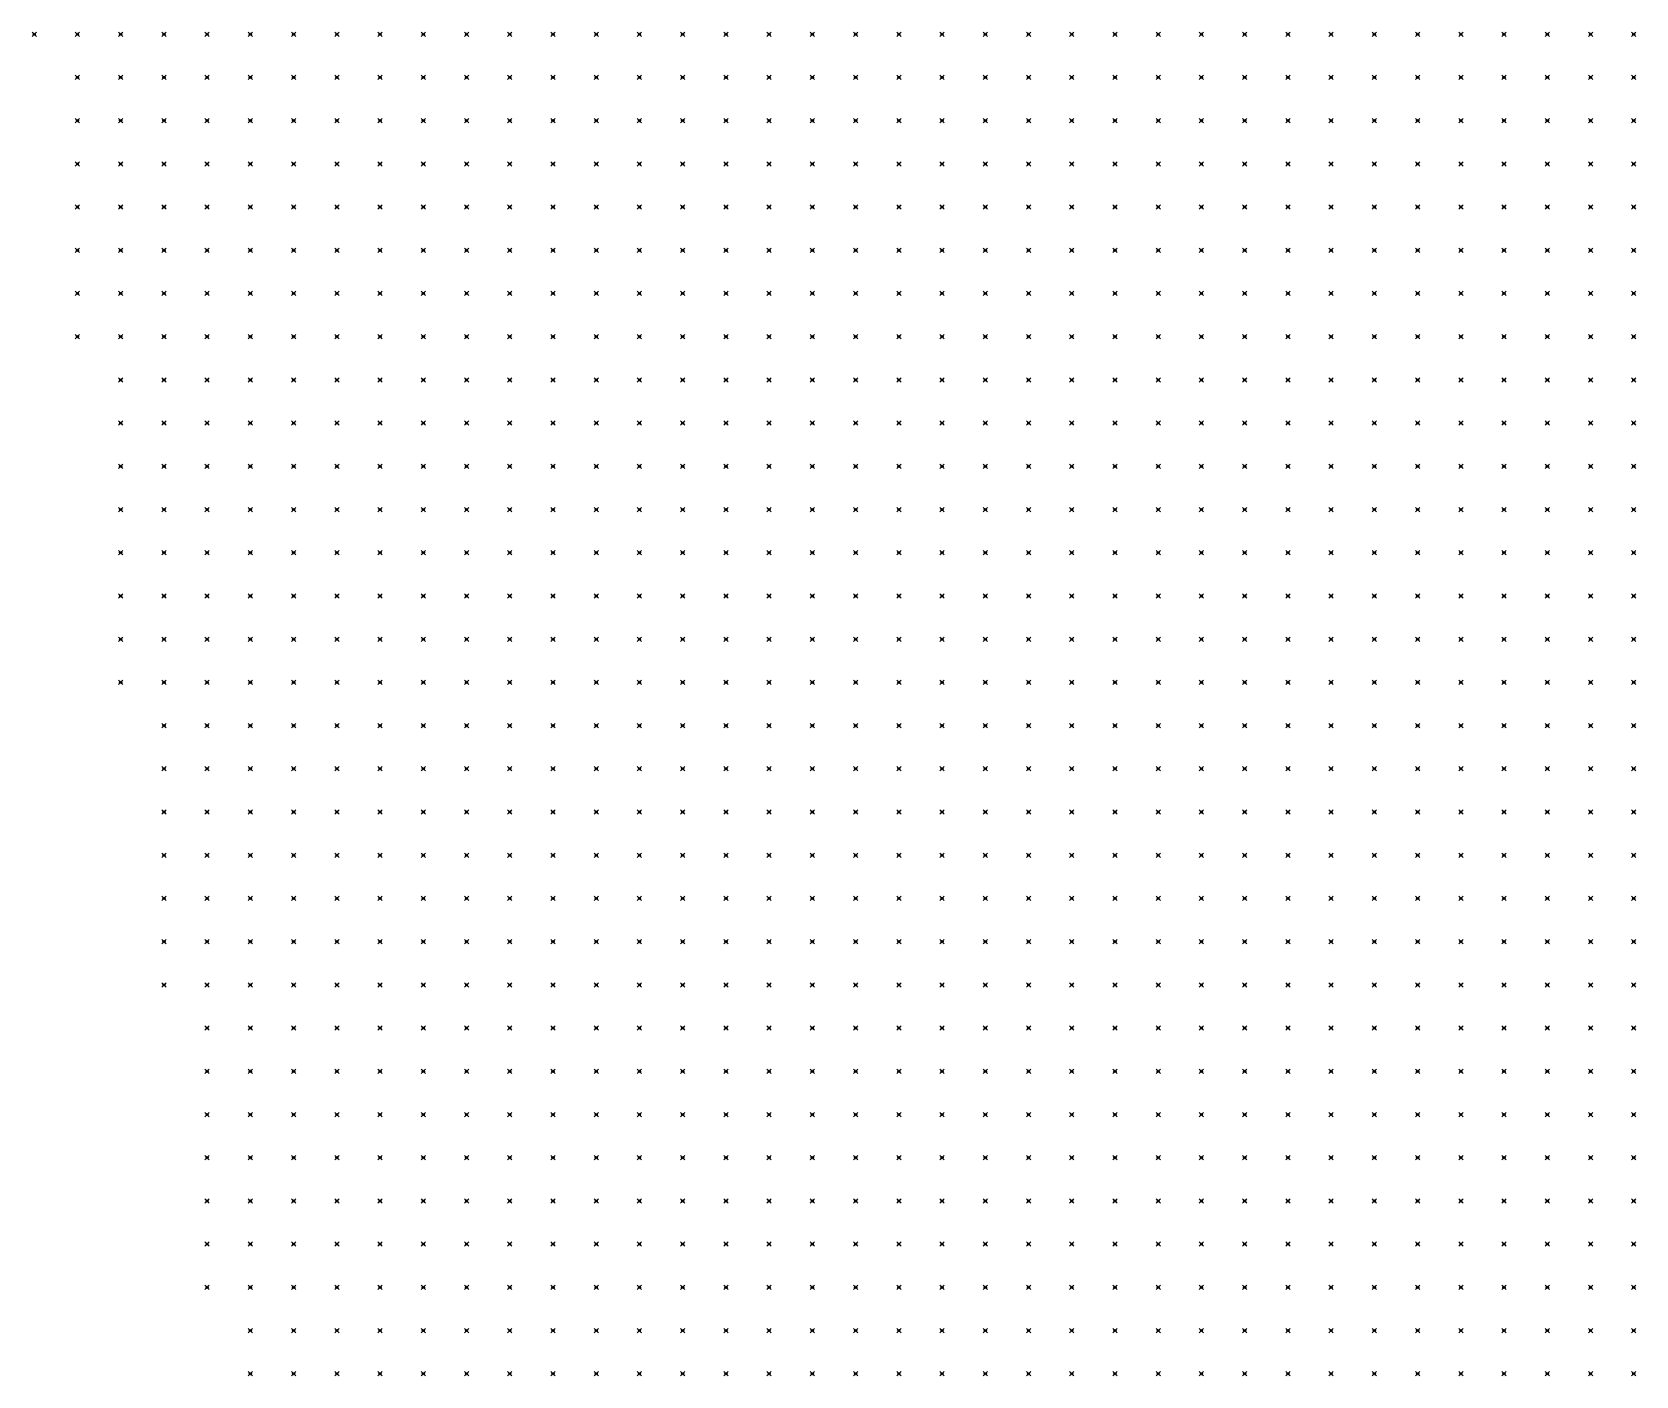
# Model space of a CAD drawing. Header units: metres. Extents: x 441556 to 446409, y 432338 to 461058.
# Drawn here: x 443820.1 to 443931.3, y 445469.2 to 445562.5 of the extents above; entities that cross this region are included whole.
import ezdxf

# ---------------------------------------------------------------- set-up
doc = ezdxf.new("R2010")
doc.units = ezdxf.units.M
doc.header["$MEASUREMENT"] = 0
doc.header["$PDMODE"] = 35
doc.header["$PDSIZE"] = 0.15
doc.layers.add('DTM-NOK-RevN_POINTS', color=91, linetype='Continuous')

msp = doc.modelspace()

# ---------------------------------------------------------------- linework, layer by layer
at = {"layer": 'DTM-NOK-RevN_POINTS'}
for p in [(443820.218, 445562.323, 505.049), (443823.217, 445562.323, 504.248), (443826.217, 445562.323, 503.159), (443829.216, 445562.323, 501.841), (443832.215, 445562.323, 500.289), (443835.215, 445562.323, 499.521), (443838.214, 445562.323, 497.978), (443841.213, 445562.323, 496.293), (443844.213, 445562.323, 494.405), (443847.212, 445562.323, 491.894), (443850.212, 445562.323, 489.197), (443853.211, 445562.323, 486.578), (443856.21, 445562.323, 483.896), (443859.21, 445562.323, 481.423), (443862.209, 445562.323, 479.233), (443865.208, 445562.323, 477.812), (443868.208, 445562.323, 476.395), (443871.207, 445562.323, 474.885), (443874.206, 445562.323, 473.385), (443877.206, 445562.323, 471.064), (443880.205, 445562.323, 469.723), (443883.205, 445562.323, 468.701), (443886.204, 445562.323, 467.24), (443889.203, 445562.323, 465.481), (443892.203, 445562.323, 463.914), (443895.202, 445562.323, 462.827), (443898.201, 445562.323, 461.367), (443901.201, 445562.323, 460.039), (443904.2, 445562.323, 458.443), (443907.199, 445562.323, 456.649), (443910.199, 445562.323, 454.726), (443913.198, 445562.323, 453.531), (443916.197, 445562.323, 452.252), (443919.197, 445562.323, 450.362), (443922.196, 445562.323, 448.241), (443925.196, 445562.323, 445.53), (443928.195, 445562.323, 442.756), (443931.194, 445562.323, 439.288), (443823.217, 445559.324, 503.691), (443826.217, 445559.324, 502.61), (443829.216, 445559.324, 501.432), (443832.215, 445559.324, 500.143), (443835.215, 445559.324, 499.237), (443838.214, 445559.324, 497.721), (443841.213, 445559.324, 496.068), (443844.213, 445559.324, 494.231), (443847.212, 445559.324, 491.977), (443850.212, 445559.324, 489.336), (443853.211, 445559.324, 486.873), (443856.21, 445559.324, 484.48), (443859.21, 445559.324, 481.782), (443862.209, 445559.324, 479.617), (443865.208, 445559.324, 478.044), (443868.208, 445559.324, 476.479), (443871.207, 445559.324, 474.659), (443874.206, 445559.324, 472.685), (443877.206, 445559.324, 469.784), (443880.205, 445559.324, 468.037), (443883.205, 445559.324, 466.173), (443886.204, 445559.324, 464.364), (443889.203, 445559.324, 462.465), (443892.203, 445559.324, 460.709), (443895.202, 445559.324, 459.37), (443898.201, 445559.324, 458.111), (443901.201, 445559.324, 456.728), (443904.2, 445559.324, 455.383), (443907.199, 445559.324, 453.266), (443910.199, 445559.324, 451.199), (443913.198, 445559.324, 449.937), (443916.197, 445559.324, 449.69), (443919.197, 445559.324, 448.349), (443922.196, 445559.324, 446.635), (443925.196, 445559.324, 444.672), (443928.195, 445559.324, 442.011), (443931.194, 445559.324, 438.534), (443823.217, 445556.325, 503.009), (443826.217, 445556.325, 501.851), (443829.216, 445556.325, 500.743), (443832.215, 445556.325, 499.678), (443835.215, 445556.325, 498.758), (443838.214, 445556.325, 497.23), (443841.213, 445556.325, 495.564), (443844.213, 445556.325, 493.781), (443847.212, 445556.325, 491.754), (443850.212, 445556.325, 489.387), (443853.211, 445556.325, 486.723), (443856.21, 445556.325, 484.514), (443859.21, 445556.325, 482.118), (443862.209, 445556.325, 480.298), (443865.208, 445556.325, 478.409), (443868.208, 445556.325, 476.857), (443871.207, 445556.325, 474.693), (443874.206, 445556.325, 471.635), (443877.206, 445556.325, 468.648), (443880.205, 445556.325, 465.791), (443883.205, 445556.325, 463.337), (443886.204, 445556.325, 461.159), (443889.203, 445556.325, 459.384), (443892.203, 445556.325, 457.637), (443895.202, 445556.325, 456.314), (443898.201, 445556.325, 454.224), (443901.201, 445556.325, 452.791), (443904.2, 445556.325, 451.43), (443907.199, 445556.325, 449.7), (443910.199, 445556.325, 447.776), (443913.198, 445556.325, 446.101), (443916.197, 445556.325, 444.61), (443919.197, 445556.325, 443.468), (443922.196, 445556.325, 442.295), (443925.196, 445556.325, 441.582), (443928.195, 445556.325, 439.741), (443931.194, 445556.325, 436.78), (443823.217, 445553.325, 501.469), (443826.217, 445553.325, 500.54), (443829.216, 445553.325, 499.712), (443832.215, 445553.325, 498.858), (443835.215, 445553.325, 497.696), (443838.214, 445553.325, 496.26), (443841.213, 445553.325, 494.723), (443844.213, 445553.325, 492.929), (443847.212, 445553.325, 490.647), (443850.212, 445553.325, 488.619), (443853.211, 445553.325, 486.27), (443856.21, 445553.325, 484.113), (443859.21, 445553.325, 482.183), (443862.209, 445553.325, 481.019), (443865.208, 445553.325, 478.794), (443868.208, 445553.325, 477.197), (443871.207, 445553.325, 474.695), (443874.206, 445553.325, 471.388), (443877.206, 445553.325, 468.365), (443880.205, 445553.325, 464.878), (443883.205, 445553.325, 461.514), (443886.204, 445553.325, 459.113), (443889.203, 445553.325, 456.992), (443892.203, 445553.325, 455.628), (443895.202, 445553.325, 454.147), (443898.201, 445553.325, 452.268), (443901.201, 445553.325, 450.168), (443904.2, 445553.325, 448.622), (443907.199, 445553.325, 447.002), (443910.199, 445553.325, 444.761), (443913.198, 445553.325, 442.964), (443916.197, 445553.325, 441.392), (443919.197, 445553.325, 440.092), (443922.196, 445553.325, 438.957), (443925.196, 445553.325, 437.508), (443928.195, 445553.325, 436.266), (443931.194, 445553.325, 433.689), (443823.217, 445550.326, 499.226), (443826.217, 445550.326, 498.112), (443829.216, 445550.326, 497.45), (443832.215, 445550.326, 497.126), (443835.215, 445550.326, 496.333), (443838.214, 445550.326, 495.197), (443841.213, 445550.326, 493.406), (443844.213, 445550.326, 491.457), (443847.212, 445550.326, 489.447), (443850.212, 445550.326, 488.242), (443853.211, 445550.326, 485.514), (443856.21, 445550.326, 484.258), (443859.21, 445550.326, 482.491), (443862.209, 445550.326, 481.297), (443865.208, 445550.326, 479.667), (443868.208, 445550.326, 477.369), (443871.207, 445550.326, 474.544), (443874.206, 445550.326, 470.975), (443877.206, 445550.326, 467.987), (443880.205, 445550.326, 465.044), (443883.205, 445550.326, 461.143), (443886.204, 445550.326, 458.504), (443889.203, 445550.326, 456.537), (443892.203, 445550.326, 455.633), (443895.202, 445550.326, 454.798), (443898.201, 445550.326, 453.007), (443901.201, 445550.326, 450.747), (443904.2, 445550.326, 449.002), (443907.199, 445550.326, 447.201), (443910.199, 445550.326, 445.026), (443913.198, 445550.326, 442.894), (443916.197, 445550.326, 440.257), (443919.197, 445550.326, 437.875), (443922.196, 445550.326, 436.172), (443925.196, 445550.326, 434.652), (443928.195, 445550.326, 432.976), (443931.194, 445550.326, 431.05), (443823.217, 445547.327, 496.052), (443826.217, 445547.327, 495.258), (443829.216, 445547.327, 494.767), (443832.215, 445547.327, 494.65), (443835.215, 445547.327, 494.467), (443838.214, 445547.327, 493.407), (443841.213, 445547.327, 491.938), (443844.213, 445547.327, 490.391), (443847.212, 445547.327, 488.57), (443850.212, 445547.327, 487.211), (443853.211, 445547.327, 485.324), (443856.21, 445547.327, 484.012), (443859.21, 445547.327, 482.499), (443862.209, 445547.327, 481.035), (443865.208, 445547.327, 479.119), (443868.208, 445547.327, 476.086), (443871.207, 445547.327, 473.335), (443874.206, 445547.327, 469.605), (443877.206, 445547.327, 466.468), (443880.205, 445547.327, 464.194), (443883.205, 445547.327, 462.201), (443886.204, 445547.327, 460.842), (443889.203, 445547.327, 458.927), (443892.203, 445547.327, 457.872), (443895.202, 445547.327, 456.714), (443898.201, 445547.327, 454.651), (443901.201, 445547.327, 452.938), (443904.2, 445547.327, 451.152), (443907.199, 445547.327, 449.45), (443910.199, 445547.327, 447.323), (443913.198, 445547.327, 445.05), (443916.197, 445547.327, 442.557), (443919.197, 445547.327, 439.103), (443922.196, 445547.327, 436.839), (443925.196, 445547.327, 434.471), (443928.195, 445547.327, 432.287), (443931.194, 445547.327, 430.062), (443823.217, 445544.327, 492.748), (443826.217, 445544.327, 492.002), (443829.216, 445544.327, 491.548), (443832.215, 445544.327, 491.644), (443835.215, 445544.327, 491.791), (443838.214, 445544.327, 491.487), (443841.213, 445544.327, 489.882), (443844.213, 445544.327, 488.586), (443847.212, 445544.327, 487.242), (443850.212, 445544.327, 485.769), (443853.211, 445544.327, 484.55), (443856.21, 445544.327, 483.26), (443859.21, 445544.327, 481.836), (443862.209, 445544.327, 480.695), (443865.208, 445544.327, 478.891), (443868.208, 445544.327, 474.695), (443871.207, 445544.327, 471.394), (443874.206, 445544.327, 468.628), (443877.206, 445544.327, 466.653), (443880.205, 445544.327, 465.679), (443883.205, 445544.327, 465.496), (443886.204, 445544.327, 464.307), (443889.203, 445544.327, 462.506), (443892.203, 445544.327, 460.361), (443895.202, 445544.327, 459.472), (443898.201, 445544.327, 457.959), (443901.201, 445544.327, 454.891), (443904.2, 445544.327, 453.103), (443907.199, 445544.327, 451.194), (443910.199, 445544.327, 449.251), (443913.198, 445544.327, 447.251), (443916.197, 445544.327, 444.706), (443919.197, 445544.327, 441.058), (443922.196, 445544.327, 438.692), (443925.196, 445544.327, 435.873), (443928.195, 445544.327, 433.472), (443931.194, 445544.327, 431.71), (443823.217, 445541.328, 491.095), (443826.217, 445541.328, 489.861), (443829.216, 445541.328, 489.181), (443832.215, 445541.328, 488.619), (443835.215, 445541.328, 488.554), (443838.214, 445541.328, 487.868), (443841.213, 445541.328, 487.177), (443844.213, 445541.328, 486.231), (443847.212, 445541.328, 484.936), (443850.212, 445541.328, 484.035), (443853.211, 445541.328, 482.978), (443856.21, 445541.328, 482.008), (443859.21, 445541.328, 480.968), (443862.209, 445541.328, 479.636), (443865.208, 445541.328, 477.78), (443868.208, 445541.328, 473.868), (443871.207, 445541.328, 470.983), (443874.206, 445541.328, 470.194), (443877.206, 445541.328, 470.663), (443880.205, 445541.328, 470.77), (443883.205, 445541.328, 469.048), (443886.204, 445541.328, 467.074), (443889.203, 445541.328, 464.941), (443892.203, 445541.328, 463.774), (443895.202, 445541.328, 462.935), (443898.201, 445541.328, 459.965), (443901.201, 445541.328, 457.154), (443904.2, 445541.328, 454.918), (443907.199, 445541.328, 452.922), (443910.199, 445541.328, 450.887), (443913.198, 445541.328, 448.854), (443916.197, 445541.328, 446.551), (443919.197, 445541.328, 443.564), (443922.196, 445541.328, 440.701), (443925.196, 445541.328, 438.133), (443928.195, 445541.328, 436.116), (443931.194, 445541.328, 434.071), (443826.217, 445538.328, 489.84), (443829.216, 445538.328, 488.571), (443832.215, 445538.328, 486.922), (443835.215, 445538.328, 486.144), (443838.214, 445538.328, 485.298), (443841.213, 445538.328, 484.648), (443844.213, 445538.328, 483.676), (443847.212, 445538.328, 482.885), (443850.212, 445538.328, 482.253), (443853.211, 445538.328, 481.441), (443856.21, 445538.328, 480.87), (443859.21, 445538.328, 479.825), (443862.209, 445538.328, 478.671), (443865.208, 445538.328, 476.792), (443868.208, 445538.328, 473.302), (443871.207, 445538.328, 471.677), (443874.206, 445538.328, 472.657), (443877.206, 445538.328, 474.64), (443880.205, 445538.328, 473.211), (443883.205, 445538.328, 471.153), (443886.204, 445538.328, 469.405), (443889.203, 445538.328, 468.049), (443892.203, 445538.328, 466.573), (443895.202, 445538.328, 464.542), (443898.201, 445538.328, 461.637), (443901.201, 445538.328, 458.646), (443904.2, 445538.328, 456.485), (443907.199, 445538.328, 453.891), (443910.199, 445538.328, 451.438), (443913.198, 445538.328, 449.372), (443916.197, 445538.328, 447.647), (443919.197, 445538.328, 445.562), (443922.196, 445538.328, 442.799), (443925.196, 445538.328, 440.239), (443928.195, 445538.328, 438.189), (443931.194, 445538.328, 436.065), (443826.217, 445535.329, 495.979), (443829.216, 445535.329, 491.028), (443832.215, 445535.329, 487.267), (443835.215, 445535.329, 486.254), (443838.214, 445535.329, 485.104), (443841.213, 445535.329, 484.17), (443844.213, 445535.329, 483.262), (443847.212, 445535.329, 482.273), (443850.212, 445535.329, 481.389), (443853.211, 445535.329, 480.567), (443856.21, 445535.329, 479.479), (443859.21, 445535.329, 478.967), (443862.209, 445535.329, 478.322), (443865.208, 445535.329, 476.841), (443868.208, 445535.329, 474.871), (443871.207, 445535.329, 474.383), (443874.206, 445535.329, 476.435), (443877.206, 445535.329, 476.335), (443880.205, 445535.329, 474.682), (443883.205, 445535.329, 472.633), (443886.204, 445535.329, 471.27), (443889.203, 445535.329, 469.594), (443892.203, 445535.329, 467.582), (443895.202, 445535.329, 464.981), (443898.201, 445535.329, 462.47), (443901.201, 445535.329, 459.725), (443904.2, 445535.329, 456.82), (443907.199, 445535.329, 454.45), (443910.199, 445535.329, 452.12), (443913.198, 445535.329, 450.295), (443916.197, 445535.329, 448.878), (443919.197, 445535.329, 446.9), (443922.196, 445535.329, 444.264), (443925.196, 445535.329, 441.672), (443928.195, 445535.329, 439.824), (443931.194, 445535.329, 437.829), (443826.217, 445532.33, 498.155), (443829.216, 445532.33, 496.487), (443832.215, 445532.33, 489.149), (443835.215, 445532.33, 487.72), (443838.214, 445532.33, 486.538), (443841.213, 445532.33, 485.17), (443844.213, 445532.33, 484.435), (443847.212, 445532.33, 483.596), (443850.212, 445532.33, 482.294), (443853.211, 445532.33, 481.363), (443856.21, 445532.33, 480.391), (443859.21, 445532.33, 480.263), (443862.209, 445532.33, 479.902), (443865.208, 445532.33, 479.541), (443868.208, 445532.33, 478.656), (443871.207, 445532.33, 477.879), (443874.206, 445532.33, 477.495), (443877.206, 445532.33, 476.484), (443880.205, 445532.33, 474.939), (443883.205, 445532.33, 472.965), (443886.204, 445532.33, 471.479), (443889.203, 445532.33, 470.102), (443892.203, 445532.33, 467.956), (443895.202, 445532.33, 465.265), (443898.201, 445532.33, 462.845), (443901.201, 445532.33, 460.238), (443904.2, 445532.33, 457.495), (443907.199, 445532.33, 455.554), (443910.199, 445532.33, 453.601), (443913.198, 445532.33, 452.317), (443916.197, 445532.33, 450.433), (443919.197, 445532.33, 448.422), (443922.196, 445532.33, 446.004), (443925.196, 445532.33, 443.789), (443928.195, 445532.33, 441.767), (443931.194, 445532.33, 440.147), (443826.217, 445529.33, 498.851), (443829.216, 445529.33, 497.071), (443832.215, 445529.33, 493.568), (443835.215, 445529.33, 490.592), (443838.214, 445529.33, 488.859), (443841.213, 445529.33, 486.858), (443844.213, 445529.33, 485.471), (443847.212, 445529.33, 484.607), (443850.212, 445529.33, 483.53), (443853.211, 445529.33, 482.402), (443856.21, 445529.33, 481.357), (443859.21, 445529.33, 480.75), (443862.209, 445529.33, 480.118), (443865.208, 445529.33, 479.334), (443868.208, 445529.33, 478.54), (443871.207, 445529.33, 477.816), (443874.206, 445529.33, 476.903), (443877.206, 445529.33, 475.823), (443880.205, 445529.33, 474.424), (443883.205, 445529.33, 472.698), (443886.204, 445529.33, 471.374), (443889.203, 445529.33, 470.138), (443892.203, 445529.33, 468.097), (443895.202, 445529.33, 465.675), (443898.201, 445529.33, 462.8), (443901.201, 445529.33, 460.761), (443904.2, 445529.33, 459.431), (443907.199, 445529.33, 458.295), (443910.199, 445529.33, 456.497), (443913.198, 445529.33, 454.723), (443916.197, 445529.33, 452.776), (443919.197, 445529.33, 450.772), (443922.196, 445529.33, 449.098), (443925.196, 445529.33, 446.312), (443928.195, 445529.33, 444.392), (443931.194, 445529.33, 442.957), (443826.217, 445526.331, 499.107), (443829.216, 445526.331, 497.657), (443832.215, 445526.331, 496.401), (443835.215, 445526.331, 493.723), (443838.214, 445526.331, 490.271), (443841.213, 445526.331, 488.244), (443844.213, 445526.331, 486.425), (443847.212, 445526.331, 485.105), (443850.212, 445526.331, 483.982), (443853.211, 445526.331, 482.668), (443856.21, 445526.331, 481.221), (443859.21, 445526.331, 480.038), (443862.209, 445526.331, 479.332), (443865.208, 445526.331, 478.583), (443868.208, 445526.331, 478.011), (443871.207, 445526.331, 477.161), (443874.206, 445526.331, 475.942), (443877.206, 445526.331, 474.999), (443880.205, 445526.331, 474.06), (443883.205, 445526.331, 472.631), (443886.204, 445526.331, 470.916), (443889.203, 445526.331, 469.431), (443892.203, 445526.331, 467.397), (443895.202, 445526.331, 465.125), (443898.201, 445526.331, 463.654), (443901.201, 445526.331, 463.344), (443904.2, 445526.331, 462.286), (443907.199, 445526.331, 460.424), (443910.199, 445526.331, 458.654), (443913.198, 445526.331, 457.014), (443916.197, 445526.331, 454.753), (443919.197, 445526.331, 453.224), (443922.196, 445526.331, 452.184), (443925.196, 445526.331, 450.13), (443928.195, 445526.331, 447.614), (443931.194, 445526.331, 445.632), (443826.217, 445523.332, 500.706), (443829.216, 445523.332, 499.979), (443832.215, 445523.332, 498.326), (443835.215, 445523.332, 495.682), (443838.214, 445523.332, 492.468), (443841.213, 445523.332, 489.26), (443844.213, 445523.332, 487.134), (443847.212, 445523.332, 485.833), (443850.212, 445523.332, 484.529), (443853.211, 445523.332, 483.059), (443856.21, 445523.332, 481.608), (443859.21, 445523.332, 480.103), (443862.209, 445523.332, 478.888), (443865.208, 445523.332, 477.924), (443868.208, 445523.332, 477.291), (443871.207, 445523.332, 476.399), (443874.206, 445523.332, 475.623), (443877.206, 445523.332, 474.983), (443880.205, 445523.332, 473.739), (443883.205, 445523.332, 471.355), (443886.204, 445523.332, 469.978), (443889.203, 445523.332, 468.201), (443892.203, 445523.332, 467.013), (443895.202, 445523.332, 466.086), (443898.201, 445523.332, 466.025), (443901.201, 445523.332, 465.66), (443904.2, 445523.332, 464.608), (443907.199, 445523.332, 462.525), (443910.199, 445523.332, 460.597), (443913.198, 445523.332, 458.806), (443916.197, 445523.332, 457.266), (443919.197, 445523.332, 455.795), (443922.196, 445523.332, 454.322), (443925.196, 445523.332, 451.937), (443928.195, 445523.332, 449.772), (443931.194, 445523.332, 448.011), (443826.217, 445520.332, 503.24), (443829.216, 445520.332, 502.035), (443832.215, 445520.332, 499.871), (443835.215, 445520.332, 497.404), (443838.214, 445520.332, 494.057), (443841.213, 445520.332, 490.928), (443844.213, 445520.332, 488.515), (443847.212, 445520.332, 486.948), (443850.212, 445520.332, 485.605), (443853.211, 445520.332, 484.158), (443856.21, 445520.332, 482.946), (443859.21, 445520.332, 481.135), (443862.209, 445520.332, 479.541), (443865.208, 445520.332, 478.027), (443868.208, 445520.332, 477.172), (443871.207, 445520.332, 476.296), (443874.206, 445520.332, 475.446), (443877.206, 445520.332, 474.591), (443880.205, 445520.332, 473.109), (443883.205, 445520.332, 471.94), (443886.204, 445520.332, 470.992), (443889.203, 445520.332, 469.863), (443892.203, 445520.332, 468.567), (443895.202, 445520.332, 468.348), (443898.201, 445520.332, 467.959), (443901.201, 445520.332, 467.445), (443904.2, 445520.332, 466.381), (443907.199, 445520.332, 465.261), (443910.199, 445520.332, 464.067), (443913.198, 445520.332, 461.675), (443916.197, 445520.332, 459.79), (443919.197, 445520.332, 458.344), (443922.196, 445520.332, 456.912), (443925.196, 445520.332, 454.51), (443928.195, 445520.332, 452.259), (443931.194, 445520.332, 450.92), (443826.217, 445517.333, 505.234), (443829.216, 445517.333, 503.678), (443832.215, 445517.333, 501.397), (443835.215, 445517.333, 499.353), (443838.214, 445517.333, 495.627), (443841.213, 445517.333, 492.744), (443844.213, 445517.333, 489.957), (443847.212, 445517.333, 487.931), (443850.212, 445517.333, 486.245), (443853.211, 445517.333, 484.888), (443856.21, 445517.333, 483.913), (443859.21, 445517.333, 482.471), (443862.209, 445517.333, 480.3), (443865.208, 445517.333, 478.802), (443868.208, 445517.333, 477.677), (443871.207, 445517.333, 476.616), (443874.206, 445517.333, 475.617), (443877.206, 445517.333, 474.792), (443880.205, 445517.333, 473.877), (443883.205, 445517.333, 473.306), (443886.204, 445517.333, 472.829), (443889.203, 445517.333, 471.772), (443892.203, 445517.333, 470.779), (443895.202, 445517.333, 470.05), (443898.201, 445517.333, 469.369), (443901.201, 445517.333, 468.37), (443904.2, 445517.333, 467.34), (443907.199, 445517.333, 466.938), (443910.199, 445517.333, 465.947), (443913.198, 445517.333, 463.783), (443916.197, 445517.333, 462.274), (443919.197, 445517.333, 460.846), (443922.196, 445517.333, 459.095), (443925.196, 445517.333, 457.181), (443928.195, 445517.333, 454.662), (443931.194, 445517.333, 452.814), (443829.216, 445514.334, 504.47), (443832.215, 445514.334, 501.997), (443835.215, 445514.334, 500.438), (443838.214, 445514.334, 498.12), (443841.213, 445514.334, 494.935), (443844.213, 445514.334, 491.28), (443847.212, 445514.334, 489.044), (443850.212, 445514.334, 487.008), (443853.211, 445514.334, 485.481), (443856.21, 445514.334, 484.316), (443859.21, 445514.334, 482.982), (443862.209, 445514.334, 481.306), (443865.208, 445514.334, 479.849), (443868.208, 445514.334, 478.582), (443871.207, 445514.334, 477.328), (443874.206, 445514.334, 476.014), (443877.206, 445514.334, 475.224), (443880.205, 445514.334, 474.645), (443883.205, 445514.334, 474.134), (443886.204, 445514.334, 473.653), (443889.203, 445514.334, 472.865), (443892.203, 445514.334, 471.823), (443895.202, 445514.334, 470.758), (443898.201, 445514.334, 469.818), (443901.201, 445514.334, 468.859), (443904.2, 445514.334, 467.868), (443907.199, 445514.334, 467.338), (443910.199, 445514.334, 466.835), (443913.198, 445514.334, 465.752), (443916.197, 445514.334, 464.286), (443919.197, 445514.334, 462.533), (443922.196, 445514.334, 460.415), (443925.196, 445514.334, 458.814), (443928.195, 445514.334, 457.478), (443931.194, 445514.334, 455.609), (443829.216, 445511.334, 505.351), (443832.215, 445511.334, 503.305), (443835.215, 445511.334, 501.301), (443838.214, 445511.334, 499.291), (443841.213, 445511.334, 496.242), (443844.213, 445511.334, 493.174), (443847.212, 445511.334, 490.83), (443850.212, 445511.334, 487.618), (443853.211, 445511.334, 486.527), (443856.21, 445511.334, 485.149), (443859.21, 445511.334, 483.775), (443862.209, 445511.334, 482.602), (443865.208, 445511.334, 481.029), (443868.208, 445511.334, 479.885), (443871.207, 445511.334, 477.933), (443874.206, 445511.334, 476.726), (443877.206, 445511.334, 475.988), (443880.205, 445511.334, 475.165), (443883.205, 445511.334, 474.358), (443886.204, 445511.334, 473.671), (443889.203, 445511.334, 473.253), (443892.203, 445511.334, 472.18), (443895.202, 445511.334, 471.006), (443898.201, 445511.334, 470.192), (443901.201, 445511.334, 469.267), (443904.2, 445511.334, 468.377), (443907.199, 445511.334, 467.835), (443910.199, 445511.334, 467.399), (443913.198, 445511.334, 466.654), (443916.197, 445511.334, 465.192), (443919.197, 445511.334, 463.213), (443922.196, 445511.334, 461.052), (443925.196, 445511.334, 459.364), (443928.195, 445511.334, 458.061), (443931.194, 445511.334, 456.414), (443829.216, 445508.335, 506.428), (443832.215, 445508.335, 504.143), (443835.215, 445508.335, 502.191), (443838.214, 445508.335, 499.848), (443841.213, 445508.335, 497.336), (443844.213, 445508.335, 494.711), (443847.212, 445508.335, 492.298), (443850.212, 445508.335, 489.505), (443853.211, 445508.335, 487.604), (443856.21, 445508.335, 486.251), (443859.21, 445508.335, 484.526), (443862.209, 445508.335, 483.398), (443865.208, 445508.335, 482.15), (443868.208, 445508.335, 480.924), (443871.207, 445508.335, 479.032), (443874.206, 445508.335, 478.03), (443877.206, 445508.335, 476.931), (443880.205, 445508.335, 475.996), (443883.205, 445508.335, 474.882), (443886.204, 445508.335, 474.048), (443889.203, 445508.335, 473.364), (443892.203, 445508.335, 472.268), (443895.202, 445508.335, 471.293), (443898.201, 445508.335, 470.471), (443901.201, 445508.335, 469.778), (443904.2, 445508.335, 469.05), (443907.199, 445508.335, 468.276), (443910.199, 445508.335, 467.62), (443913.198, 445508.335, 467.073), (443916.197, 445508.335, 466.024), (443919.197, 445508.335, 464.189), (443922.196, 445508.335, 461.992), (443925.196, 445508.335, 460.035), (443928.195, 445508.335, 458.467), (443931.194, 445508.335, 457.014), (443829.216, 445505.336, 507.093), (443832.215, 445505.336, 505.212), (443835.215, 445505.336, 502.993), (443838.214, 445505.336, 500.833), (443841.213, 445505.336, 498.538), (443844.213, 445505.336, 496.14), (443847.212, 445505.336, 493.389), (443850.212, 445505.336, 491.025), (443853.211, 445505.336, 488.931), (443856.21, 445505.336, 487.315), (443859.21, 445505.336, 485.826), (443862.209, 445505.336, 484.319), (443865.208, 445505.336, 482.932), (443868.208, 445505.336, 481.918), (443871.207, 445505.336, 480.185), (443874.206, 445505.336, 479.143), (443877.206, 445505.336, 477.962), (443880.205, 445505.336, 476.708), (443883.205, 445505.336, 475.393), (443886.204, 445505.336, 474.548), (443889.203, 445505.336, 473.605), (443892.203, 445505.336, 472.69), (443895.202, 445505.336, 471.571), (443898.201, 445505.336, 470.85), (443901.201, 445505.336, 470.108), (443904.2, 445505.336, 469.436), (443907.199, 445505.336, 468.629), (443910.199, 445505.336, 467.913), (443913.198, 445505.336, 467.323), (443916.197, 445505.336, 466.601), (443919.197, 445505.336, 464.778), (443922.196, 445505.336, 463.235), (443925.196, 445505.336, 461.369), (443928.195, 445505.336, 459.293), (443931.194, 445505.336, 458.057), (443829.216, 445502.336, 507.967), (443832.215, 445502.336, 506.008), (443835.215, 445502.336, 503.625), (443838.214, 445502.336, 501.494), (443841.213, 445502.336, 499.199), (443844.213, 445502.336, 496.824), (443847.212, 445502.336, 494.879), (443850.212, 445502.336, 492.515), (443853.211, 445502.336, 490.543), (443856.21, 445502.336, 488.792), (443859.21, 445502.336, 487.024), (443862.209, 445502.336, 485.338), (443865.208, 445502.336, 483.902), (443868.208, 445502.336, 482.517), (443871.207, 445502.336, 481.101), (443874.206, 445502.336, 479.93), (443877.206, 445502.336, 478.7), (443880.205, 445502.336, 477.333), (443883.205, 445502.336, 476.066), (443886.204, 445502.336, 474.989), (443889.203, 445502.336, 474.013), (443892.203, 445502.336, 472.941), (443895.202, 445502.336, 471.987), (443898.201, 445502.336, 470.941), (443901.201, 445502.336, 470.233), (443904.2, 445502.336, 469.787), (443907.199, 445502.336, 468.96), (443910.199, 445502.336, 468.032), (443913.198, 445502.336, 467.41), (443916.197, 445502.336, 466.532), (443919.197, 445502.336, 464.917), (443922.196, 445502.336, 463.518), (443925.196, 445502.336, 462.156), (443928.195, 445502.336, 460.376), (443931.194, 445502.336, 458.949), (443829.216, 445499.337, 508.733), (443832.215, 445499.337, 506.574), (443835.215, 445499.337, 504.296), (443838.214, 445499.337, 502.069), (443841.213, 445499.337, 499.921), (443844.213, 445499.337, 497.82), (443847.212, 445499.337, 496.243), (443850.212, 445499.337, 494.296), (443853.211, 445499.337, 492.136), (443856.21, 445499.337, 490.359), (443859.21, 445499.337, 488.56), (443862.209, 445499.337, 486.506), (443865.208, 445499.337, 485.017), (443868.208, 445499.337, 483.3), (443871.207, 445499.337, 481.671), (443874.206, 445499.337, 480.855), (443877.206, 445499.337, 479.534), (443880.205, 445499.337, 478.105), (443883.205, 445499.337, 476.761), (443886.204, 445499.337, 475.568), (443889.203, 445499.337, 474.429), (443892.203, 445499.337, 473.388), (443895.202, 445499.337, 472.378), (443898.201, 445499.337, 471.251), (443901.201, 445499.337, 470.528), (443904.2, 445499.337, 470.018), (443907.199, 445499.337, 469.083), (443910.199, 445499.337, 468.165), (443913.198, 445499.337, 467.495), (443916.197, 445499.337, 466.644), (443919.197, 445499.337, 465.006), (443922.196, 445499.337, 463.338), (443925.196, 445499.337, 462.238), (443928.195, 445499.337, 460.665), (443931.194, 445499.337, 459.389), (443829.216, 445496.337, 509.233), (443832.215, 445496.337, 507.057), (443835.215, 445496.337, 505.022), (443838.214, 445496.337, 502.977), (443841.213, 445496.337, 500.893), (443844.213, 445496.337, 498.827), (443847.212, 445496.337, 497.803), (443850.212, 445496.337, 495.776), (443853.211, 445496.337, 493.903), (443856.21, 445496.337, 491.925), (443859.21, 445496.337, 489.859), (443862.209, 445496.337, 487.581), (443865.208, 445496.337, 485.918), (443868.208, 445496.337, 484.409), (443871.207, 445496.337, 483.216), (443874.206, 445496.337, 482.199), (443877.206, 445496.337, 481.036), (443880.205, 445496.337, 479.594), (443883.205, 445496.337, 478.151), (443886.204, 445496.337, 476.743), (443889.203, 445496.337, 475.29), (443892.203, 445496.337, 474.141), (443895.202, 445496.337, 473.233), (443898.201, 445496.337, 472.203), (443901.201, 445496.337, 471.073), (443904.2, 445496.337, 470.131), (443907.199, 445496.337, 469.169), (443910.199, 445496.337, 468.013), (443913.198, 445496.337, 467.234), (443916.197, 445496.337, 466.556), (443919.197, 445496.337, 465.068), (443922.196, 445496.337, 463.309), (443925.196, 445496.337, 462.217), (443928.195, 445496.337, 460.627), (443931.194, 445496.337, 459.279), (443832.215, 445493.338, 507.741), (443835.215, 445493.338, 505.938), (443838.214, 445493.338, 503.56), (443841.213, 445493.338, 501.63), (443844.213, 445493.338, 499.981), (443847.212, 445493.338, 498.799), (443850.212, 445493.338, 497.053), (443853.211, 445493.338, 495.25), (443856.21, 445493.338, 493.35), (443859.21, 445493.338, 491.282), (443862.209, 445493.338, 488.999), (443865.208, 445493.338, 487.323), (443868.208, 445493.338, 485.393), (443871.207, 445493.338, 483.992), (443874.206, 445493.338, 483.419), (443877.206, 445493.338, 482.639), (443880.205, 445493.338, 481.01), (443883.205, 445493.338, 479.545), (443886.204, 445493.338, 477.875), (443889.203, 445493.338, 476.415), (443892.203, 445493.338, 475.28), (443895.202, 445493.338, 474.44), (443898.201, 445493.338, 473.302), (443901.201, 445493.338, 472.014), (443904.2, 445493.338, 470.649), (443907.199, 445493.338, 469.301), (443910.199, 445493.338, 468.132), (443913.198, 445493.338, 467.158), (443916.197, 445493.338, 466.142), (443919.197, 445493.338, 464.984), (443922.196, 445493.338, 463.427), (443925.196, 445493.338, 462.114), (443928.195, 445493.338, 460.827), (443931.194, 445493.338, 459.746), (443832.215, 445490.339, 508.411), (443835.215, 445490.339, 506.354), (443838.214, 445490.339, 504.167), (443841.213, 445490.339, 502.453), (443844.213, 445490.339, 501.212), (443847.212, 445490.339, 499.851), (443850.212, 445490.339, 498.541), (443853.211, 445490.339, 496.863), (443856.21, 445490.339, 494.989), (443859.21, 445490.339, 492.829), (443862.209, 445490.339, 490.447), (443865.208, 445490.339, 488.68), (443868.208, 445490.339, 486.735), (443871.207, 445490.339, 485.287), (443874.206, 445490.339, 484.558), (443877.206, 445490.339, 483.706), (443880.205, 445490.339, 482.512), (443883.205, 445490.339, 480.784), (443886.204, 445490.339, 479.219), (443889.203, 445490.339, 477.917), (443892.203, 445490.339, 476.879), (443895.202, 445490.339, 475.769), (443898.201, 445490.339, 474.537), (443901.201, 445490.339, 473.213), (443904.2, 445490.339, 471.77), (443907.199, 445490.339, 470.089), (443910.199, 445490.339, 468.886), (443913.198, 445490.339, 467.461), (443916.197, 445490.339, 466.095), (443919.197, 445490.339, 464.865), (443922.196, 445490.339, 463.636), (443925.196, 445490.339, 462.166), (443928.195, 445490.339, 461.204), (443931.194, 445490.339, 460.203), (443832.215, 445487.339, 508.969), (443835.215, 445487.339, 507.008), (443838.214, 445487.339, 505.288), (443841.213, 445487.339, 503.91), (443844.213, 445487.339, 502.301), (443847.212, 445487.339, 500.913), (443850.212, 445487.339, 500.104), (443853.211, 445487.339, 498.997), (443856.21, 445487.339, 497.176), (443859.21, 445487.339, 494.409), (443862.209, 445487.339, 492.4), (443865.208, 445487.339, 490.576), (443868.208, 445487.339, 488.54), (443871.207, 445487.339, 486.93), (443874.206, 445487.339, 485.67), (443877.206, 445487.339, 484.967), (443880.205, 445487.339, 483.77), (443883.205, 445487.339, 482.117), (443886.204, 445487.339, 480.37), (443889.203, 445487.339, 479.184), (443892.203, 445487.339, 478.032), (443895.202, 445487.339, 476.859), (443898.201, 445487.339, 475.698), (443901.201, 445487.339, 474.451), (443904.2, 445487.339, 472.72), (443907.199, 445487.339, 471.178), (443910.199, 445487.339, 469.863), (443913.198, 445487.339, 468.394), (443916.197, 445487.339, 466.609), (443919.197, 445487.339, 465.286), (443922.196, 445487.339, 463.87), (443925.196, 445487.339, 462.68), (443928.195, 445487.339, 461.45), (443931.194, 445487.339, 460.423), (443832.215, 445484.34, 509.685), (443835.215, 445484.34, 507.918), (443838.214, 445484.34, 506.568), (443841.213, 445484.34, 505.389), (443844.213, 445484.34, 503.892), (443847.212, 445484.34, 502.199), (443850.212, 445484.34, 500.963), (443853.211, 445484.34, 500.172), (443856.21, 445484.34, 498.774), (443859.21, 445484.34, 496.552), (443862.209, 445484.34, 494.616), (443865.208, 445484.34, 492.267), (443868.208, 445484.34, 490.972), (443871.207, 445484.34, 488.65), (443874.206, 445484.34, 487.403), (443877.206, 445484.34, 486.322), (443880.205, 445484.34, 484.949), (443883.205, 445484.34, 483.18), (443886.204, 445484.34, 481.81), (443889.203, 445484.34, 480.253), (443892.203, 445484.34, 479.045), (443895.202, 445484.34, 477.817), (443898.201, 445484.34, 476.206), (443901.201, 445484.34, 474.948), (443904.2, 445484.34, 473.572), (443907.199, 445484.34, 472.15), (443910.199, 445484.34, 470.882), (443913.198, 445484.34, 469.532), (443916.197, 445484.34, 467.733), (443919.197, 445484.34, 466.106), (443922.196, 445484.34, 464.515), (443925.196, 445484.34, 463.285), (443928.195, 445484.34, 462.095), (443931.194, 445484.34, 460.835), (443832.215, 445481.341, 510.314), (443835.215, 445481.341, 509.006), (443838.214, 445481.341, 507.782), (443841.213, 445481.341, 506.408), (443844.213, 445481.341, 504.943), (443847.212, 445481.341, 503.282), (443850.212, 445481.341, 501.908), (443853.211, 445481.341, 500.968), (443856.21, 445481.341, 499.799), (443859.21, 445481.341, 498.221), (443862.209, 445481.341, 496.629), (443865.208, 445481.341, 494.652), (443868.208, 445481.341, 493.218), (443871.207, 445481.341, 491.487), (443874.206, 445481.341, 489.5), (443877.206, 445481.341, 488.049), (443880.205, 445481.341, 486.466), (443883.205, 445481.341, 484.959), (443886.204, 445481.341, 483.072), (443889.203, 445481.341, 481.575), (443892.203, 445481.341, 480.075), (443895.202, 445481.341, 478.735), (443898.201, 445481.341, 477.16), (443901.201, 445481.341, 475.673), (443904.2, 445481.341, 474.228), (443907.199, 445481.341, 473.015), (443910.199, 445481.341, 471.579), (443913.198, 445481.341, 470.203), (443916.197, 445481.341, 468.543), (443919.197, 445481.341, 466.842), (443922.196, 445481.341, 465.35), (443925.196, 445481.341, 464.078), (443928.195, 445481.341, 463), (443931.194, 445481.341, 461.78), (443832.215, 445478.341, 510.978), (443835.215, 445478.341, 509.864), (443838.214, 445478.341, 508.756), (443841.213, 445478.341, 507.394), (443844.213, 445478.341, 505.839), (443847.212, 445478.341, 504.144), (443850.212, 445478.341, 502.705), (443853.211, 445478.341, 501.795), (443856.21, 445478.341, 500.697), (443859.21, 445478.341, 499.53), (443862.209, 445478.341, 498.201), (443865.208, 445478.341, 496.767), (443868.208, 445478.341, 494.982), (443871.207, 445478.341, 493.235), (443874.206, 445478.341, 491.224), (443877.206, 445478.341, 489.928), (443880.205, 445478.341, 488.635), (443883.205, 445478.341, 486.751), (443886.204, 445478.341, 484.865), (443889.203, 445478.341, 483.182), (443892.203, 445478.341, 481.389), (443895.202, 445478.341, 479.809), (443898.201, 445478.341, 478.254), (443901.201, 445478.341, 476.823), (443904.2, 445478.341, 475.09), (443907.199, 445478.341, 473.638), (443910.199, 445478.341, 472.409), (443913.198, 445478.341, 471.302), (443916.197, 445478.341, 470.052), (443919.197, 445478.341, 468.526), (443922.196, 445478.341, 466.324), (443925.196, 445478.341, 465.2), (443928.195, 445478.341, 463.826), (443931.194, 445478.341, 462.414), (443832.215, 445475.342, 511.627), (443835.215, 445475.342, 510.511), (443838.214, 445475.342, 509.287), (443841.213, 445475.342, 507.881), (443844.213, 445475.342, 506.347), (443847.212, 445475.342, 504.941), (443850.212, 445475.342, 503.593), (443853.211, 445475.342, 502.287), (443856.21, 445475.342, 501.198), (443859.21, 445475.342, 499.979), (443862.209, 445475.342, 498.668), (443865.208, 445475.342, 497.563), (443868.208, 445475.342, 496.012), (443871.207, 445475.342, 494.523), (443874.206, 445475.342, 492.846), (443877.206, 445475.342, 490.947), (443880.205, 445475.342, 489.932), (443883.205, 445475.342, 488.265), (443886.204, 445475.342, 486.433), (443889.203, 445475.342, 484.86), (443892.203, 445475.342, 483.169), (443895.202, 445475.342, 480.992), (443898.201, 445475.342, 479.481), (443901.201, 445475.342, 477.692), (443904.2, 445475.342, 475.959), (443907.199, 445475.342, 474.591), (443910.199, 445475.342, 473.052), (443913.198, 445475.342, 471.97), (443916.197, 445475.342, 470.974), (443919.197, 445475.342, 469.751), (443922.196, 445475.342, 467.971), (443925.196, 445475.342, 466.563), (443928.195, 445475.342, 464.955), (443931.194, 445475.342, 463.28), (443835.215, 445472.343, 511.182), (443838.214, 445472.343, 509.738), (443841.213, 445472.343, 508.302), (443844.213, 445472.343, 506.727), (443847.212, 445472.343, 505.422), (443850.212, 445472.343, 503.984), (443853.211, 445472.343, 502.634), (443856.21, 445472.343, 501.303), (443859.21, 445472.343, 499.97), (443862.209, 445472.343, 498.828), (443865.208, 445472.343, 497.742), (443868.208, 445472.343, 496.551), (443871.207, 445472.343, 495.359), (443874.206, 445472.343, 493.745), (443877.206, 445472.343, 492.21), (443880.205, 445472.343, 491.133), (443883.205, 445472.343, 490.089), (443886.204, 445472.343, 488.024), (443889.203, 445472.343, 486.176), (443892.203, 445472.343, 484.594), (443895.202, 445472.343, 482.427), (443898.201, 445472.343, 480.663), (443901.201, 445472.343, 478.713), (443904.2, 445472.343, 476.852), (443907.199, 445472.343, 475.238), (443910.199, 445472.343, 473.644), (443913.198, 445472.343, 472.5), (443916.197, 445472.343, 471.316), (443919.197, 445472.343, 470.471), (443922.196, 445472.343, 469.373), (443925.196, 445472.343, 468.085), (443928.195, 445472.343, 466.335), (443931.194, 445472.343, 464.786), (443835.215, 445469.343, 511.369), (443838.214, 445469.343, 509.967), (443841.213, 445469.343, 508.671), (443844.213, 445469.343, 507.14), (443847.212, 445469.343, 505.683), (443850.212, 445469.343, 504.359), (443853.211, 445469.343, 502.705), (443856.21, 445469.343, 501.393), (443859.21, 445469.343, 500.061), (443862.209, 445469.343, 498.975), (443865.208, 445469.343, 497.963), (443868.208, 445469.343, 496.779), (443871.207, 445469.343, 495.667), (443874.206, 445469.343, 494.125), (443877.206, 445469.343, 492.838), (443880.205, 445469.343, 491.927), (443883.205, 445469.343, 490.721), (443886.204, 445469.343, 489.259), (443889.203, 445469.343, 487.191), (443892.203, 445469.343, 485.395), (443895.202, 445469.343, 483.46), (443898.201, 445469.343, 481.604), (443901.201, 445469.343, 479.78), (443904.2, 445469.343, 477.78), (443907.199, 445469.343, 475.923), (443910.199, 445469.343, 474.222), (443913.198, 445469.343, 472.871), (443916.197, 445469.343, 471.717), (443919.197, 445469.343, 470.75), (443922.196, 445469.343, 469.905), (443925.196, 445469.343, 468.689), (443928.195, 445469.343, 467.388), (443931.194, 445469.343, 465.759)]:
    msp.add_point(p, dxfattribs=at)

doc.saveas('drawing.dxf')
